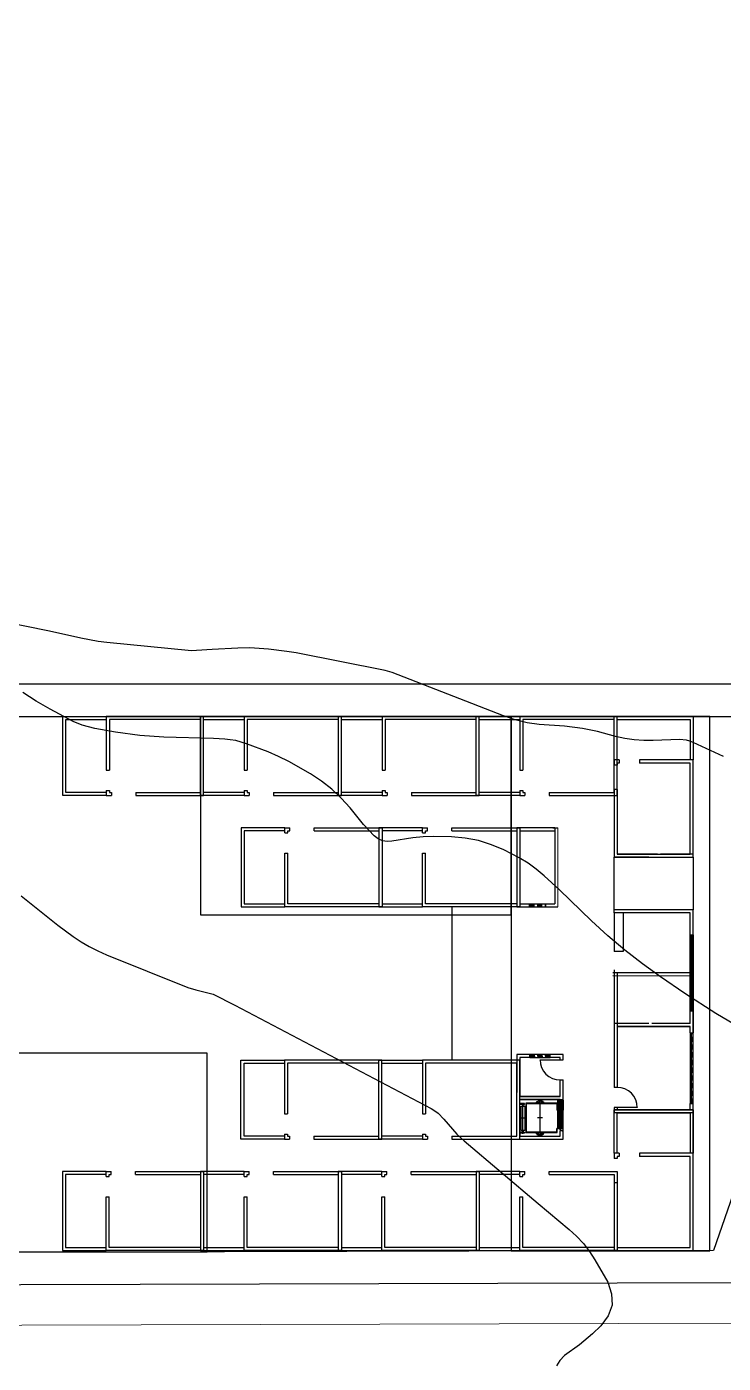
# Model space of a CAD drawing. Header units: centimetres. Extents: x 0 to 1311401, y -389375 to 85618.
# Drawn here: x 654523 to 657958, y -151539 to -144943 of the extents above; entities that cross this region are included whole.
import ezdxf

# ---------------------------------------------------------------- set-up
doc = ezdxf.new("R2010")
doc.units = ezdxf.units.CM
doc.header["$LTSCALE"] = 4
for name, pattern in [('DASHED2', [9.525, 6.35, -3.175]), ('LTYPE_4', [112.5, 56.25, -56.25]), ('LTYPE_6', [168.75, 112.5, -28.125, 0, -28.125])]:
    doc.linetypes.add(name, pattern=pattern)
for name, color, linetype in [('0.1', 1, 'Continuous'), ('0.2', 2, 'Continuous'), ('0.6', 6, 'Continuous'), ('02-CONT', 2, 'Continuous'), ('08', 8, 'Continuous'), ('CURVAS-INTERMEDIARIAS', 39, 'Continuous'), ('CURVAS-MESTRA', 34, 'Continuous'), ('LIMITE-L', 7, 'Continuous')]:
    doc.layers.add(name, color=color, linetype=linetype)
doc.layers.add('P-MEIOFIO', color=171, linetype='Continuous', lineweight=9)

# ---------------------------------------------------------------- blocks, each defined once
blk = doc.blocks.new('1_00e-flat-4')
at = {"color": 1}
blk.add_arc((28.4, -52.3), 100, 90, 180, dxfattribs=at)
at = {"layer": '02-CONT'}
blk.add_lwpolyline([(28.4, -52.3), (25.4, -52.3), (25.4, 47.7), (28.4, 47.7)], close=True, dxfattribs=at)

msp = doc.modelspace()

# ---------------------------------------------------------------- linework, layer by layer
at = {"layer": '0.1'}
for p, q in [((657419.365, -149316.166), (657419.365, -149041.468)), ((657809.444, -149041.468), (657809.028, -149301.491)), ((656619.308, -149286.468), (656619.308, -150042.642)), ((657001.523, -149271.468), (657081.523, -149271.468)), ((657001.523, -149286.468), (657081.523, -149286.468)), ((657419.365, -149316.166), (657419.365, -149507.341)), ((657464.365, -149316.166), (657464.365, -149507.341)), ((657794.314, -149800.142), (657794.314, -149425.142)), ((657809.314, -149425.142), (657809.314, -149800.142)), ((657464.365, -149507.341), (657419.365, -149507.341)), ((657794.314, -149907.642), (657794.314, -150257.642)), ((657809.314, -150257.642), (657809.314, -149907.642)), ((657104.365, -150015.642), (657004.365, -150015.642)), ((657004.365, -150030.642), (657104.365, -150030.642)), ((657169.365, -150392.142), (657169.365, -150240.142))]:
    msp.add_line(p, q, dxfattribs=at)
for points in [[(656912.743, -149326.289), (656912.743, -148346.289), (655380.023, -148346.468), (655380.023, -149326.468)], [(656912.845, -150983.754), (657892.845, -150983.754), (657892.743, -148346.289), (656912.743, -148346.289)], [(653880.163, -150008.733), (653880.163, -150988.733), (655412.883, -150988.555), (655412.883, -150008.555)]]:
    msp.add_lwpolyline(points, close=True, dxfattribs=at)
at = {"layer": '0.2', "linetype": 'DASHED2'}
for p, q in [((657001.523, -149277.468), (657081.523, -149277.468)), ((657001.523, -149280.468), (657081.523, -149280.468)), ((657800.314, -149907.642), (657800.314, -150257.642)), ((657803.314, -150257.642), (657803.314, -149907.642)), ((657104.365, -150021.642), (657004.365, -150021.642)), ((657004.365, -150024.642), (657104.365, -150024.642))]:
    msp.add_line(p, q, dxfattribs=at)
at = {"layer": '0.2'}
for p, q in [((657800.314, -149800.142), (657800.314, -149425.142)), ((657803.314, -149425.142), (657803.314, -149800.142))]:
    msp.add_line(p, q, dxfattribs=at)
at = {"layer": '0.6'}
for p, q in [((657434.444, -148586.468), (657419.444, -148586.468)), ((657444.444, -148561.468), (657444.444, -148576.468)), ((657544.444, -148561.468), (657544.444, -148576.468)), ((654915.023, -148611.468), (654930.023, -148611.468)), ((655595.023, -148611.468), (655610.023, -148611.468)), ((656275.023, -148611.468), (656290.023, -148611.468)), ((656955.023, -148611.468), (656970.023, -148611.468)), ((654915.023, -148711.468), (654930.023, -148711.468)), ((654940.023, -148721.468), (654940.023, -148736.468)), ((655060.023, -148721.468), (655060.023, -148736.468)), ((655595.023, -148711.468), (655610.023, -148711.468)), ((655620.023, -148721.468), (655620.023, -148736.468)), ((655740.023, -148721.468), (655740.023, -148736.468)), ((656275.023, -148711.468), (656290.023, -148711.468)), ((656300.023, -148721.468), (656300.023, -148736.468)), ((656420.023, -148721.468), (656420.023, -148736.468)), ((656955.023, -148711.468), (656970.023, -148711.468)), ((656980.023, -148721.468), (656980.023, -148736.468)), ((657100.023, -148721.468), (657100.023, -148736.468)), ((657434.444, -148706.468), (657419.444, -148706.468)), ((655795.023, -148921.468), (655810.023, -148921.468)), ((655820.023, -148911.468), (655820.023, -148896.468)), ((655940.023, -148911.468), (655940.023, -148896.468)), ((656475.023, -148921.468), (656490.023, -148921.468)), ((656500.023, -148911.468), (656500.023, -148896.468)), ((656620.023, -148911.468), (656620.023, -148896.468)), ((656955.023, -148911.468), (657128.023, -148911.468)), ((657118.023, -148896.468), (657143.023, -148896.468)), ((657118.023, -148911.468), (657128.023, -148911.468)), ((657128.023, -148896.468), (657128.023, -148911.468)), ((657128.023, -148911.468), (657128.023, -149271.468)), ((655795.023, -149021.468), (655810.023, -149021.468)), ((656475.023, -149021.468), (656490.023, -149021.468)), ((656955.023, -149271.468), (657001.523, -149271.468)), ((657001.523, -149271.468), (657001.523, -149286.468)), ((657081.523, -149271.468), (657128.023, -149271.468)), ((657081.523, -149271.468), (657081.523, -149286.468)), ((657794.314, -149425.142), (657809.314, -149425.142)), ((657794.314, -149800.142), (657809.314, -149800.142)), ((657794.314, -149907.642), (657809.314, -149907.642)), ((657004.365, -150030.642), (657004.365, -150015.642)), ((657104.365, -150030.642), (657104.365, -150015.642)), ((657154.365, -150040.642), (657169.365, -150040.642)), ((657154.365, -150140.642), (657169.365, -150140.642)), ((657434.365, -150177.341), (657419.365, -150177.341)), ((655794.365, -150307.642), (655809.365, -150307.642)), ((656474.365, -150307.642), (656489.365, -150307.642)), ((657434.365, -150277.341), (657419.365, -150277.341)), ((657794.314, -150257.642), (657809.314, -150257.642)), ((655794.365, -150407.642), (655809.365, -150407.642)), ((655819.365, -150417.642), (655819.365, -150432.642)), ((655939.365, -150417.642), (655939.365, -150432.642)), ((656474.365, -150407.642), (656489.365, -150407.642)), ((656499.365, -150417.642), (656499.365, -150432.642)), ((656619.365, -150417.642), (656619.365, -150432.642)), ((657444.365, -150502.642), (657444.365, -150517.642)), ((657544.365, -150502.642), (657544.365, -150517.642)), ((657434.365, -150527.642), (657419.365, -150527.642)), ((654914.365, -150617.642), (654929.365, -150617.642)), ((654939.365, -150607.642), (654939.365, -150592.642)), ((655059.365, -150607.642), (655059.365, -150592.642)), ((655594.365, -150617.642), (655609.365, -150617.642)), ((655619.365, -150607.642), (655619.365, -150592.642)), ((655739.365, -150607.642), (655739.365, -150592.642)), ((656274.365, -150617.642), (656289.365, -150617.642)), ((656299.365, -150607.642), (656299.365, -150592.642)), ((656419.365, -150607.642), (656419.365, -150592.642)), ((656954.365, -150617.642), (656969.365, -150617.642)), ((656979.365, -150607.642), (656979.365, -150592.642)), ((657099.365, -150607.642), (657099.365, -150592.642)), ((657434.365, -150647.642), (657419.365, -150647.642)), ((654914.365, -150717.642), (654929.365, -150717.642)), ((655594.365, -150717.642), (655609.365, -150717.642)), ((656274.365, -150717.642), (656289.365, -150717.642)), ((656954.365, -150717.642), (656969.365, -150717.642))]:
    msp.add_line(p, q, dxfattribs=at)
at = {"layer": '0.6', "lineweight": 9}
msp.add_line((657143.023, -148896.468), (657143.023, -149286.468), dxfattribs=at)
at = {"layer": '0.6'}
for points in [[(654915.023, -148736.468), (654700.023, -148736.468), (654700.023, -148346.468), (654915.023, -148346.468)], [(654915.023, -148721.468), (654715.023, -148721.468), (654715.023, -148361.468), (654915.023, -148361.468)], [(655060.023, -148736.468), (655395.023, -148736.468), (655395.023, -148346.468), (654915.023, -148346.468), (654915.023, -148611.468)], [(655060.023, -148721.468), (655380.023, -148721.468), (655380.023, -148361.468), (654930.023, -148361.468), (654930.023, -148611.468)], [(655595.023, -148736.468), (655380.023, -148736.468), (655380.023, -148346.468), (655595.023, -148346.468)], [(655595.023, -148721.468), (655395.023, -148721.468), (655395.023, -148361.468), (655595.023, -148361.468)], [(655740.023, -148736.468), (656075.023, -148736.468), (656075.023, -148346.468), (655595.023, -148346.468), (655595.023, -148611.468)], [(655740.023, -148721.468), (656060.023, -148721.468), (656060.023, -148361.468), (655610.023, -148361.468), (655610.023, -148611.468)], [(656275.023, -148736.468), (656060.023, -148736.468), (656060.023, -148346.468), (656275.023, -148346.468)], [(656275.023, -148721.468), (656075.023, -148721.468), (656075.023, -148361.468), (656275.023, -148361.468)], [(656420.023, -148736.468), (656755.023, -148736.468), (656755.023, -148346.468), (656275.023, -148346.468), (656275.023, -148611.468)], [(656420.023, -148721.468), (656740.023, -148721.468), (656740.023, -148361.468), (656290.023, -148361.468), (656290.023, -148611.468)], [(656955.023, -148736.468), (656740.023, -148736.468), (656740.023, -148346.468), (656955.023, -148346.468)], [(656955.023, -148721.468), (656755.023, -148721.468), (656755.023, -148361.468), (656955.023, -148361.468)], [(657100.023, -148736.468), (657435.023, -148736.468), (657435.023, -148346.468), (656955.023, -148346.468), (656955.023, -148611.468)], [(657100.023, -148721.468), (657420.023, -148721.468), (657420.023, -148361.468), (656970.023, -148361.468), (656970.023, -148611.468)], [(657419.444, -148561.468), (657419.444, -148346.468), (657809.444, -148346.468), (657809.444, -148561.468)], [(657434.444, -148561.468), (657434.444, -148361.468), (657794.444, -148361.468), (657794.444, -148561.468)], [(657444.444, -148561.468), (657419.444, -148561.468), (657419.444, -148586.468)], [(657419.444, -148706.468), (657419.444, -149041.468), (657809.444, -149041.468), (657809.444, -148561.468), (657544.444, -148561.468)], [(657444.444, -148576.468), (657434.444, -148576.468), (657434.444, -148586.468)], [(657434.444, -148706.468), (657434.444, -149026.468), (657794.444, -149026.468), (657794.444, -148576.468), (657544.444, -148576.468)], [(654915.023, -148711.468), (654915.023, -148736.468), (654940.023, -148736.468)], [(654930.023, -148711.468), (654930.023, -148721.468), (654940.023, -148721.468)], [(655595.023, -148711.468), (655595.023, -148736.468), (655620.023, -148736.468)], [(655610.023, -148711.468), (655610.023, -148721.468), (655620.023, -148721.468)], [(656275.023, -148711.468), (656275.023, -148736.468), (656300.023, -148736.468)], [(656290.023, -148711.468), (656290.023, -148721.468), (656300.023, -148721.468)], [(656955.023, -148711.468), (656955.023, -148736.468), (656980.023, -148736.468)], [(656970.023, -148711.468), (656970.023, -148721.468), (656980.023, -148721.468)], [(655795.023, -148896.468), (655580.023, -148896.468), (655580.023, -149286.468), (655795.023, -149286.468)], [(655795.023, -148911.468), (655595.023, -148911.468), (655595.023, -149271.468), (655795.023, -149271.468)], [(655795.023, -148921.468), (655795.023, -148896.468), (655820.023, -148896.468)], [(655940.023, -148896.468), (656275.023, -148896.468), (656275.023, -149286.468), (655795.023, -149286.468), (655795.023, -149021.468)], [(655810.023, -148921.468), (655810.023, -148911.468), (655820.023, -148911.468)], [(655940.023, -148911.468), (656260.023, -148911.468), (656260.023, -149271.468), (655810.023, -149271.468), (655810.023, -149021.468)], [(656475.023, -148896.468), (656260.023, -148896.468), (656260.023, -149286.468), (656475.023, -149286.468)], [(656475.023, -148911.468), (656275.023, -148911.468), (656275.023, -149271.468), (656475.023, -149271.468)], [(656475.023, -148921.468), (656475.023, -148896.468), (656500.023, -148896.468)], [(656620.023, -148896.468), (656955.023, -148896.468), (656955.023, -149286.468), (656475.023, -149286.468), (656475.023, -149021.468)], [(656490.023, -148921.468), (656490.023, -148911.468), (656500.023, -148911.468)], [(656620.023, -148911.468), (656940.023, -148911.468), (656940.023, -149271.468), (656490.023, -149271.468), (656490.023, -149021.468)], [(657128.023, -148896.468), (656940.023, -148896.468), (656940.023, -149286.468)], [(656955.023, -148911.468), (656955.023, -148971.468)], [(656955.023, -148956.468), (656955.023, -149271.468)], [(657419.365, -149026.167), (657419.365, -149041.167)], [(657591.365, -149041.167), (657419.365, -149041.167)], [(657634.365, -149026.167), (657434.365, -149026.167)], [(657809.314, -149026.468), (657649.365, -149026.167)], [(656940.023, -149286.468), (657001.523, -149286.468)], [(657081.523, -149286.468), (657143.023, -149286.468)], [(657809.314, -149740.203), (657809.314, -149301.492), (657419.365, -149300.867)], [(657794.314, -149612.642), (657794.314, -149316.468), (657419.365, -149315.867)], [(657809.314, -150982.642), (657809.314, -149301.468), (657807.314, -149301.468)], [(657794.29, -149627.642), (657414.087, -149627.341)], [(657794.314, -149612.642), (657414.111, -149612.341)], [(657419.575, -149597.357), (657419.365, -150177.341)], [(657434.575, -149612.357), (657434.365, -150177.341)], [(657794.314, -149862.642), (657794.314, -149800.142)], [(657809.314, -149800.142), (657809.314, -149907.642)], [(657591.365, -149862.341), (657419.365, -149862.341)], [(657794.314, -149907.642), (657794.314, -149877.642), (657434.365, -149877.341)], [(657434.365, -149877.341), (657794.314, -149877.642)], [(657794.314, -149862.642), (657606.365, -149862.341)], [(655794.365, -150432.642), (655579.365, -150432.642), (655579.365, -150042.642), (655794.365, -150042.642)], [(655939.365, -150432.642), (656274.365, -150432.642), (656274.365, -150042.642), (655794.365, -150042.642), (655794.365, -150307.642)], [(656474.365, -150432.642), (656259.365, -150432.642), (656259.365, -150042.642), (656474.365, -150042.642)], [(656619.365, -150432.642), (656954.365, -150432.642), (656954.365, -150042.642), (656474.365, -150042.642), (656474.365, -150307.642)], [(657004.365, -150015.642), (656939.365, -150015.642), (656939.365, -150202.642)], [(657004.365, -150030.642), (656954.365, -150030.642), (656954.365, -150222.642), (657154.365, -150222.642), (657154.365, -150140.642)], [(657169.365, -150040.642), (657169.365, -150015.642), (657104.365, -150015.642)], [(657154.365, -150040.642), (657154.365, -150030.642), (657104.365, -150030.642)], [(655794.365, -150417.642), (655594.365, -150417.642), (655594.365, -150057.642), (655794.365, -150057.642)], [(655939.365, -150417.642), (656259.365, -150417.642), (656259.365, -150057.642), (655809.365, -150057.642), (655809.365, -150307.642)], [(656474.365, -150417.642), (656274.365, -150417.642), (656274.365, -150057.642), (656474.365, -150057.642)], [(656619.365, -150417.642), (656939.365, -150417.642), (656939.365, -150057.642), (656489.365, -150057.642), (656489.365, -150307.642)], [(656954.365, -150237.642), (657169.365, -150237.642), (657169.365, -150140.642)], [(657154.365, -150222.642), (656954.365, -150222.642)], [(656954.365, -150417.642), (656954.365, -150237.642)], [(657154.365, -150240.142), (657154.365, -150237.642), (656954.365, -150237.642)], [(657169.365, -150240.142), (657169.365, -150222.642)], [(657809.314, -150302.341), (657419.192, -150302.341)], [(657809.314, -150287.654), (657419.204, -150287.341)], [(657419.365, -150277.341), (657419.365, -150302.341)], [(657419.365, -150287.341), (657419.365, -150302.341)], [(657419.365, -150502.642), (657419.365, -150287.642), (657809.365, -150287.642), (657809.365, -150502.642)], [(657794.314, -150302.642), (657419.365, -150302.341)], [(657434.365, -150277.341), (657434.365, -150287.341)], [(657794.314, -150287.642), (657434.365, -150287.341)], [(657434.365, -150502.642), (657434.365, -150302.642), (657794.365, -150302.642), (657794.365, -150502.642)], [(657794.314, -150287.642), (657794.314, -150257.642)], [(655794.365, -150407.642), (655794.365, -150432.642), (655819.365, -150432.642)], [(655809.365, -150407.642), (655809.365, -150417.642), (655819.365, -150417.642)], [(656474.365, -150407.642), (656474.365, -150432.642), (656499.365, -150432.642)], [(656489.365, -150407.642), (656489.365, -150417.642), (656499.365, -150417.642)], [(656939.365, -150432.642), (657169.365, -150432.642), (657169.365, -150392.142)], [(656954.365, -150398.042), (656954.365, -150417.642), (657154.365, -150417.642), (657154.365, -150392.142)], [(657444.365, -150502.642), (657419.365, -150502.642), (657419.365, -150527.642)], [(657419.365, -150647.642), (657419.365, -150982.642), (657809.365, -150982.642), (657809.365, -150502.642), (657544.365, -150502.642)], [(657444.365, -150517.642), (657434.365, -150517.642), (657434.365, -150527.642)], [(657434.365, -150647.642), (657434.365, -150967.642), (657794.365, -150967.642), (657794.365, -150517.642), (657544.365, -150517.642)], [(654914.365, -150592.642), (654699.365, -150592.642), (654699.365, -150982.642), (654914.365, -150982.642)], [(654914.365, -150607.642), (654714.365, -150607.642), (654714.365, -150967.642), (654914.365, -150967.642)], [(654914.365, -150617.642), (654914.365, -150592.642), (654939.365, -150592.642)], [(655059.365, -150592.642), (655394.365, -150592.642), (655394.365, -150982.642), (654914.365, -150982.642), (654914.365, -150717.642)], [(654929.365, -150617.642), (654929.365, -150607.642), (654939.365, -150607.642)], [(655059.365, -150607.642), (655379.365, -150607.642), (655379.365, -150967.642), (654929.365, -150967.642), (654929.365, -150717.642)], [(655594.365, -150592.642), (655379.365, -150592.642), (655379.365, -150982.642), (655594.365, -150982.642)], [(655594.365, -150607.642), (655394.365, -150607.642), (655394.365, -150967.642), (655594.365, -150967.642)], [(655594.365, -150617.642), (655594.365, -150592.642), (655619.365, -150592.642)], [(655739.365, -150592.642), (656074.365, -150592.642), (656074.365, -150982.642), (655594.365, -150982.642), (655594.365, -150717.642)], [(655609.365, -150617.642), (655609.365, -150607.642), (655619.365, -150607.642)], [(655739.365, -150607.642), (656059.365, -150607.642), (656059.365, -150967.642), (655609.365, -150967.642), (655609.365, -150717.642)], [(656274.365, -150592.642), (656059.365, -150592.642), (656059.365, -150982.642), (656274.365, -150982.642)], [(656274.365, -150607.642), (656074.365, -150607.642), (656074.365, -150967.642), (656274.365, -150967.642)], [(656274.365, -150617.642), (656274.365, -150592.642), (656299.365, -150592.642)], [(656419.365, -150592.642), (656754.365, -150592.642), (656754.365, -150982.642), (656274.365, -150982.642), (656274.365, -150717.642)], [(656289.365, -150617.642), (656289.365, -150607.642), (656299.365, -150607.642)], [(656419.365, -150607.642), (656739.365, -150607.642), (656739.365, -150967.642), (656289.365, -150967.642), (656289.365, -150717.642)], [(656954.365, -150592.642), (656739.365, -150592.642), (656739.365, -150982.642), (656954.365, -150982.642)], [(656954.365, -150607.642), (656754.365, -150607.642), (656754.365, -150967.642), (656954.365, -150967.642)], [(656954.365, -150617.642), (656954.365, -150592.642), (656979.365, -150592.642)], [(657099.365, -150592.642), (657434.365, -150592.642), (657434.365, -150982.642), (656954.365, -150982.642), (656954.365, -150717.642)], [(656969.365, -150617.642), (656969.365, -150607.642), (656979.365, -150607.642)], [(657099.365, -150607.642), (657419.365, -150607.642), (657419.365, -150967.642), (656969.365, -150967.642), (656969.365, -150717.642)]]:
    msp.add_lwpolyline(points, dxfattribs=at)
at = {"layer": '08', "color": 253, "linetype": 'LTYPE_6'}
for p, q in [((656970.365, -150406.919), (656970.365, -150253.743)), ((657054.419, -150417.642), (657054.419, -150238.613)), ((656959.311, -150327.642), (656982.247, -150327.642)), ((657067.21, -150327.642), (657041.98, -150327.642))]:
    msp.add_line(p, q, dxfattribs=at)
at = {"layer": '08', "color": 253}
for p, q in [((657033.419, -150251.542), (657038.819, -150251.542)), ((657033.419, -150252.142), (657033.419, -150251.542)), ((657033.419, -150252.142), (657039.419, -150252.142)), ((657038.819, -150246.142), (657046.919, -150246.142)), ((657038.819, -150251.542), (657038.819, -150246.142)), ((657039.419, -150252.142), (657039.419, -150246.142)), ((657039.419, -150252.142), (657039.419, -150254.642)), ((657045.919, -150242.642), (657045.919, -150237.642)), ((657049.919, -150242.642), (657045.919, -150242.642)), ((657046.919, -150246.142), (657046.919, -150252.142)), ((657046.919, -150252.142), (657046.919, -150254.642)), ((657049.919, -150242.642), (657049.919, -150243.092)), ((657054.419, -150242.642), (657049.919, -150242.642)), ((657050.268, -150243.46), (657049.919, -150243.092)), ((657053.619, -150243.625), (657050.268, -150243.46)), ((657053.619, -150243.625), (657053.969, -150243.992)), ((657053.969, -150245.592), (657053.619, -150245.942)), ((657053.619, -150250.142), (657053.619, -150245.942)), ((657054.419, -150250.142), (657053.619, -150250.142)), ((657053.969, -150245.592), (657053.969, -150243.992)), ((657058.919, -150242.642), (657054.419, -150242.642)), ((657054.419, -150250.142), (657055.219, -150250.142)), ((657054.869, -150243.992), (657055.218, -150243.625)), ((657054.869, -150245.592), (657054.869, -150243.992)), ((657054.869, -150245.592), (657055.219, -150245.942)), ((657055.218, -150243.625), (657058.569, -150243.46)), ((657055.219, -150250.142), (657055.219, -150245.942)), ((657058.569, -150243.46), (657058.919, -150243.092)), ((657058.919, -150242.642), (657058.919, -150243.092)), ((657058.919, -150242.642), (657062.919, -150242.642)), ((657061.919, -150246.142), (657061.919, -150252.142)), ((657070.019, -150246.142), (657061.919, -150246.142)), ((657061.919, -150252.142), (657061.919, -150254.642)), ((657062.919, -150242.642), (657062.919, -150237.642)), ((657069.419, -150252.142), (657069.419, -150246.142)), ((657075.419, -150252.142), (657069.419, -150252.142)), ((657069.419, -150252.142), (657069.419, -150254.642)), ((657070.019, -150251.542), (657070.019, -150246.142)), ((657075.419, -150251.542), (657070.019, -150251.542)), ((657075.419, -150252.142), (657075.419, -150251.542)), ((657142.365, -150242.642), (657151.365, -150242.642)), ((657142.365, -150380.142), (657142.365, -150242.642)), ((657144.365, -150242.642), (657144.365, -150288.142)), ((657145.365, -150288.142), (657145.365, -150242.642)), ((657148.865, -150333.142), (657148.865, -150242.642)), ((657149.865, -150242.642), (657149.865, -150333.142)), ((657151.365, -150383.142), (657151.365, -150242.642)), ((657154.365, -150240.142), (657163.365, -150240.142)), ((657154.365, -150383.142), (657154.365, -150240.142)), ((657154.365, -150240.142), (657169.365, -150240.142)), ((657155.865, -150333.142), (657155.865, -150240.142)), ((657156.865, -150240.142), (657156.865, -150333.142)), ((657160.365, -150288.142), (657160.365, -150240.142)), ((657161.365, -150240.142), (657161.365, -150288.142)), ((657169.365, -150240.142), (657163.365, -150240.142)), ((657163.365, -150240.142), (657163.365, -150380.142)), ((657163.365, -150241.642), (657163.565, -150241.642)), ((657163.565, -150240.342), (657169.165, -150240.342)), ((657163.565, -150241.642), (657163.565, -150240.342)), ((657169.165, -150240.342), (657169.165, -150289.942)), ((657169.365, -150290.142), (657169.365, -150240.142)), ((656977.615, -150257.242), (656954.365, -150257.242)), ((656967.115, -150262.242), (656954.365, -150262.242)), ((656961.365, -150269.642), (656979.365, -150269.642)), ((656961.365, -150390.642), (656961.365, -150269.642)), ((656967.515, -150262.642), (656967.115, -150262.242)), ((656973.615, -150262.242), (656967.115, -150262.242)), ((656970.165, -150262.642), (656967.515, -150262.642)), ((656969.965, -150264.142), (656970.165, -150263.942)), ((656969.965, -150267.642), (656969.965, -150264.142)), ((656970.765, -150267.642), (656969.965, -150267.642)), ((656970.165, -150263.942), (656970.165, -150262.642)), ((656973.215, -150262.642), (656970.565, -150262.642)), ((656970.565, -150263.942), (656970.565, -150262.642)), ((656970.565, -150263.942), (656970.765, -150264.142)), ((656970.765, -150267.642), (656970.765, -150264.142)), ((656973.215, -150262.642), (656973.615, -150262.242)), ((656973.615, -150262.242), (656977.615, -150262.242)), ((656977.615, -150262.242), (656977.615, -150257.242)), ((656979.365, -150269.642), (656979.365, -150390.642)), ((656984.365, -150254.642), (656984.365, -150400.642)), ((657139.365, -150254.642), (656984.365, -150254.642)), ((656987.365, -150257.642), (657137.365, -150257.642)), ((656987.365, -150397.642), (656987.365, -150257.642)), ((656987.365, -150281.708), (656987.365, -150281.708)), ((657137.365, -150257.642), (657137.365, -150290.142)), ((657142.365, -150290.142), (657137.365, -150290.142)), ((657139.365, -150289.942), (657139.365, -150254.642)), ((657142.165, -150289.942), (657139.365, -150289.942)), ((657142.165, -150288.642), (657142.165, -150289.942)), ((657142.365, -150288.642), (657142.165, -150288.642)), ((657142.865, -150288.142), (657146.865, -150288.142)), ((657142.865, -150335.142), (657142.865, -150288.142)), ((657143.065, -150288.342), (657143.065, -150334.942)), ((657146.665, -150288.342), (657143.065, -150288.342)), ((657146.665, -150289.642), (657146.665, -150288.342)), ((657146.865, -150289.642), (657146.665, -150289.642)), ((657146.865, -150288.142), (657146.865, -150289.642)), ((657158.865, -150288.142), (657158.865, -150289.642)), ((657162.865, -150288.142), (657158.865, -150288.142)), ((657158.865, -150289.642), (657159.065, -150289.642)), ((657159.065, -150288.342), (657162.665, -150288.342)), ((657159.065, -150289.642), (657159.065, -150288.342)), ((657162.665, -150288.342), (657162.665, -150334.942)), ((657162.865, -150335.142), (657162.865, -150288.142)), ((657163.565, -150288.642), (657163.365, -150288.642)), ((657163.365, -150290.142), (657169.365, -150290.142)), ((657163.565, -150289.942), (657163.565, -150288.642)), ((657169.165, -150289.942), (657163.565, -150289.942)), ((657137.365, -150397.642), (657137.365, -150380.142)), ((657142.365, -150380.142), (657137.365, -150380.142)), ((657139.365, -150380.342), (657142.365, -150380.342)), ((657139.365, -150400.642), (657139.365, -150380.342)), ((657146.865, -150380.142), (657142.365, -150380.142)), ((657146.665, -150380.342), (657142.365, -150380.342)), ((657142.865, -150335.142), (657146.865, -150335.142)), ((657146.665, -150334.942), (657143.065, -150334.942)), ((657146.665, -150333.642), (657146.665, -150334.942)), ((657146.865, -150333.642), (657146.665, -150333.642)), ((657146.665, -150381.842), (657146.665, -150380.342)), ((657151.165, -150381.842), (657146.665, -150381.842)), ((657146.865, -150335.142), (657146.865, -150333.642)), ((657146.865, -150380.142), (657146.865, -150381.642)), ((657146.865, -150381.642), (657151.365, -150381.642)), ((657147.365, -150333.142), (657151.365, -150333.142)), ((657147.365, -150381.342), (657147.365, -150333.142)), ((657151.365, -150381.342), (657147.365, -150381.342)), ((657147.565, -150333.342), (657147.565, -150381.142)), ((657151.165, -150333.342), (657147.565, -150333.342)), ((657147.565, -150381.142), (657151.165, -150381.142)), ((657151.165, -150334.642), (657151.165, -150333.342)), ((657151.365, -150334.642), (657151.165, -150334.642)), ((657151.165, -150379.842), (657151.365, -150379.842)), ((657151.165, -150381.142), (657151.165, -150379.842)), ((657151.165, -150383.142), (657151.165, -150381.842)), ((657151.365, -150383.142), (657151.165, -150383.142)), ((657158.365, -150333.142), (657154.365, -150333.142)), ((657154.365, -150334.642), (657154.565, -150334.642)), ((657154.565, -150379.842), (657154.365, -150379.842)), ((657154.365, -150381.342), (657158.365, -150381.342)), ((657158.865, -150381.642), (657154.365, -150381.642)), ((657154.365, -150383.142), (657154.565, -150383.142)), ((657154.365, -150383.142), (657154.365, -150392.142)), ((657154.565, -150333.342), (657158.165, -150333.342)), ((657154.565, -150334.642), (657154.565, -150333.342)), ((657154.565, -150381.142), (657154.565, -150379.842)), ((657158.165, -150381.142), (657154.565, -150381.142)), ((657154.565, -150381.842), (657159.065, -150381.842)), ((657154.565, -150383.142), (657154.565, -150381.842)), ((657158.165, -150333.342), (657158.165, -150381.142)), ((657158.365, -150381.342), (657158.365, -150333.142)), ((657158.865, -150333.642), (657159.065, -150333.642)), ((657158.865, -150335.142), (657158.865, -150333.642)), ((657162.865, -150335.142), (657158.865, -150335.142)), ((657169.365, -150380.142), (657158.865, -150380.142)), ((657158.865, -150380.142), (657158.865, -150381.642)), ((657159.065, -150333.642), (657159.065, -150334.942)), ((657159.065, -150334.942), (657162.665, -150334.942)), ((657159.065, -150380.342), (657169.165, -150380.342)), ((657159.065, -150381.842), (657159.065, -150380.342)), ((656967.115, -150398.042), (656954.365, -150398.042)), ((656977.615, -150403.042), (656954.365, -150403.042)), ((656979.365, -150390.642), (656961.365, -150390.642)), ((656967.515, -150397.642), (656967.115, -150398.042)), ((656967.115, -150398.042), (656973.615, -150398.042)), ((656967.515, -150397.642), (656970.165, -150397.642)), ((656969.965, -150392.642), (656969.965, -150396.142)), ((656969.965, -150392.642), (656970.765, -150392.642)), ((656970.165, -150396.342), (656969.965, -150396.142)), ((656970.165, -150396.342), (656970.165, -150397.642)), ((656970.765, -150396.142), (656970.565, -150396.342)), ((656970.565, -150396.342), (656970.565, -150397.642)), ((656970.565, -150397.642), (656973.215, -150397.642)), ((656970.765, -150392.642), (656970.765, -150396.142)), ((656973.215, -150397.642), (656973.615, -150398.042)), ((656973.615, -150398.042), (656977.615, -150398.042)), ((656977.615, -150398.042), (656977.615, -150403.042)), ((656984.365, -150400.642), (657139.365, -150400.642)), ((657137.365, -150397.642), (656987.365, -150397.642)), ((657033.419, -150403.142), (657033.419, -150403.742)), ((657033.419, -150403.142), (657039.419, -150403.142)), ((657033.419, -150403.742), (657038.819, -150403.742)), ((657038.819, -150403.742), (657038.819, -150409.142)), ((657038.819, -150409.142), (657046.919, -150409.142)), ((657039.419, -150403.142), (657039.419, -150400.642)), ((657039.419, -150403.142), (657039.419, -150409.142)), ((657045.919, -150412.642), (657045.919, -150417.642)), ((657049.919, -150412.642), (657045.919, -150412.642)), ((657046.919, -150403.142), (657046.919, -150400.642)), ((657046.919, -150409.142), (657046.919, -150403.142)), ((657050.268, -150411.825), (657049.919, -150412.192)), ((657049.919, -150412.642), (657049.919, -150412.192)), ((657049.919, -150412.642), (657054.419, -150412.642)), ((657053.619, -150411.66), (657050.268, -150411.825)), ((657053.619, -150405.142), (657053.619, -150409.342)), ((657054.419, -150405.142), (657053.619, -150405.142)), ((657053.969, -150409.692), (657053.619, -150409.342)), ((657053.969, -150411.292), (657053.619, -150411.66)), ((657053.969, -150409.692), (657053.969, -150411.292)), ((657054.419, -150405.142), (657055.219, -150405.142)), ((657054.419, -150412.642), (657058.919, -150412.642)), ((657054.869, -150409.692), (657055.219, -150409.342)), ((657054.869, -150409.692), (657054.869, -150411.292)), ((657055.218, -150411.66), (657054.869, -150411.292)), ((657055.218, -150411.66), (657058.569, -150411.825)), ((657055.219, -150405.142), (657055.219, -150409.342)), ((657058.569, -150411.825), (657058.919, -150412.192)), ((657058.919, -150412.642), (657058.919, -150412.192)), ((657058.919, -150412.642), (657062.919, -150412.642)), ((657061.919, -150403.142), (657061.919, -150400.642)), ((657061.919, -150409.142), (657061.919, -150403.142)), ((657070.019, -150409.142), (657061.919, -150409.142)), ((657062.919, -150412.642), (657062.919, -150417.642)), ((657069.419, -150403.142), (657069.419, -150400.642)), ((657069.419, -150403.142), (657069.419, -150409.142)), ((657075.419, -150403.142), (657069.419, -150403.142)), ((657070.019, -150403.742), (657070.019, -150409.142)), ((657075.419, -150403.742), (657070.019, -150403.742)), ((657075.419, -150403.142), (657075.419, -150403.742)), ((657163.365, -150392.142), (657154.365, -150392.142)), ((657169.365, -150392.142), (657154.365, -150392.142)), ((657163.365, -150390.642), (657163.565, -150390.642)), ((657163.365, -150392.142), (657163.365, -150390.642)), ((657169.365, -150392.142), (657163.365, -150392.142)), ((657163.565, -150390.642), (657163.565, -150391.942)), ((657163.565, -150391.942), (657169.165, -150391.942))]:
    msp.add_line(p, q, dxfattribs=at)
at = {"layer": '08', "color": 253, "linetype": 'LTYPE_4'}
for p, q in [((657040.269, -150246.142), (657040.269, -150252.142)), ((657040.269, -150252.142), (657040.269, -150254.642)), ((657068.569, -150246.142), (657068.569, -150252.142)), ((657068.569, -150252.142), (657068.569, -150254.642)), ((657040.269, -150403.142), (657040.269, -150400.642)), ((657040.269, -150409.142), (657040.269, -150403.142)), ((657068.569, -150403.142), (657068.569, -150400.642)), ((657068.569, -150409.142), (657068.569, -150403.142))]:
    msp.add_line(p, q, dxfattribs=at)
at = {"layer": 'CURVAS-INTERMEDIARIAS'}
for points, elevation in [([(658078.019, -149904.373), (657921.404, -149812.073), (657768.096, -149713.775), (657648.36, -149632.128), (657559.228, -149567.899), (657472.494, -149500.728), (657389.358, -149429.165), (657308.631, -149354.661), (657150.128, -149201.902), (657075.062, -149132.852), (657035.979, -149100.489), (656995.298, -149070.526), (656952.19, -149044.149), (656876.666, -149005.289), (656814.298, -148979.814), (656750.597, -148959.636), (656684.9, -148947.411), (656617.88, -148940.485), (656530.506, -148938.618), (656478.744, -148940.5), (656427.228, -148945.822), (656323.95, -148962.899), (656299.867, -148963.63), (656277.108, -148960.095), (656256.32, -148950.165), (656236.858, -148935.969), (656184.437, -148879.575), (656117.686, -148798.044), (656074.031, -148749.887), (656027.341, -148705.265), (655976.116, -148665.936), (655921.866, -148630.143), (655815.285, -148569.624), (655764.946, -148544.323), (655713.304, -148521.792), (655606.716, -148481.451), (655553.702, -148466.186), (655526.555, -148461.497), (655499.096, -148458.28), (655443.659, -148454.811), (655199.451, -148448.645), (655079.688, -148441.332), (654960.866, -148424.758), (654858.457, -148406.188), (654795.856, -148390.531), (654751.528, -148371.641), (654637.831, -148310.801), (654569.579, -148271.368), (654503.257, -148229.109)], 76841.011), ([(654494.333, -149232.556), (654675.921, -149376.931), (654751.586, -149432.804), (654790.715, -149458.609), (654830.923, -149482.464), (654872.714, -149503.398), (654915.574, -149522.392), (655317.78, -149683.667), (655356.649, -149696.116), (655441.752, -149716.476), (655549.78, -149771.353), (656517.556, -150281.42), (656540.744, -150296.021), (656551.329, -150304.665), (656580.329, -150334.112), (656643.921, -150407.893), (656679.489, -150441.067), (657044.498, -150751.003), (657197.807, -150878.712), (657234.335, -150912.063), (657268.146, -150947.729), (657297.871, -150986.857), (657324.88, -151028.291), (657388.227, -151138.24), (657406.514, -151196.498), (657409.577, -151252.401), (657389.807, -151304.786), (657354.822, -151354.826), (657313.243, -151392.937), (657249.297, -151447.176), (657175.968, -151499.925), (657151.705, -151524.399), (657135.091, -151551.685)], 76940.675)]:
    msp.add_lwpolyline(points, dxfattribs=dict(at, elevation=elevation))
at = {"layer": 'CURVAS-MESTRA', "elevation": 76741.346}
msp.add_lwpolyline([(657959.491, -148544.056), (657809.149, -148474.583), (657792.969, -148468.463), (657776.481, -148463.898), (657742.24, -148461.019), (657612.799, -148466.159), (657565.865, -148465.933), (657519.254, -148462.807), (657473.152, -148455.336), (657427.374, -148444.955), (657337.42, -148420.953), (657263.207, -148406.384), (657175.334, -148395.476), (657050.075, -148387.249), (656990.355, -148377.618), (656931.622, -148363.304), (656874.406, -148343.787), (656325.412, -148129.466), (656289.965, -148120.497), (655851.804, -148032.84), (655806.273, -148025.454), (655714.626, -148014.679), (655622.578, -148008.492), (655563.523, -148009.473), (655437.988, -148016.074), (655359.965, -148021.802), (655334.448, -148022.116), (654917.914, -147982.257), (654874.957, -147976.36), (654789.694, -147960.43), (654635.214, -147926.263), (654382.151, -147874.638)], dxfattribs=at)
at = {"layer": 'LIMITE-L'}
for points in [[(658023.711, -151142.057), (645666.407, -151175.838), (646048.293, -148186.289), (659048.733, -148186.289)], [(657909.741, -150982.368), (645848.209, -151015.341), (646189.154, -148346.289), (658823.899, -148346.289)]]:
    msp.add_lwpolyline(points, close=True, dxfattribs=at)
at = {"layer": 'P-MEIOFIO'}
msp.add_lwpolyline([(646514.728, -144991.948), (644621.139, -145002.273), (643425.188, -145008.794), (640983.454, -145022.108, 0.41421356), (640834.775, -145172.417), (640841.568, -146418.199), (640848.089, -147614.151), (640854.61, -148810.102), (640861.131, -150006.053), (640867.924, -151251.836, 0.41421356), (641018.233, -151400.515), (643459.967, -151387.201), (644655.918, -151380.679), (645667.494, -151375.164), (658030.52, -151341.367), (665303.448, -151321.485, 0.41501014), (665452.533, -151171.174), (665419.384, -145091.62, 0.41421356), (665269.074, -144942.941), (659690.401, -144973.36)], format="xyb", dxfattribs=at)

# ---------------------------------------------------------------- block references
at = {"layer": '0.6'}
for p, rotation in [((657102.112, -150069.048), 90.00000000000001), ((657486.618, -150248.936), 270)]:
    msp.add_blockref('1_00e-flat-4', p, dxfattribs=dict(at, rotation=rotation))

doc.saveas('drawing.dxf')
